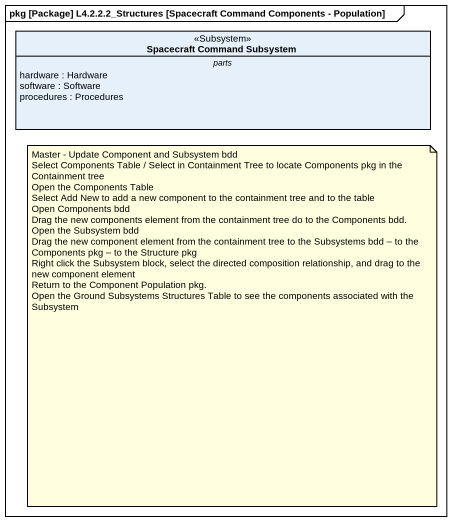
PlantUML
@startuml
mainframe pkg [Package] L4.2.2.2_Structures [Spacecraft Command Components - Population]
hide circle
hide empty members
class "Spacecraft Command Subsystem" as Spacecraft_Command_Subsystem <<Subsystem>> {
  -- parts --
  hardware : Hardware
  software : Software
  procedures : Procedures
}
note as N1
  Master - Update Component and Subsystem bdd
  Select Components Table / Select in Containment Tree to locate Components pkg in the Containment tree
  Open the Components Table
  Select Add New to add a new component to the containment tree and to the table
  Open Components bdd
  Drag the new components element from the containment tree do to the Components bdd.
  Open the Subsystem bdd
  Drag the new component element from the containment tree to the Subsystems bdd – to the Components pkg – to the Structure pkg
  Right click the Subsystem block, select the directed composition relationship, and drag to the new component element
  Return to the Component Population pkg.
  Open the Ground Subsystems Structures Table to see the components associated with the Subsystem
end note
@enduml
